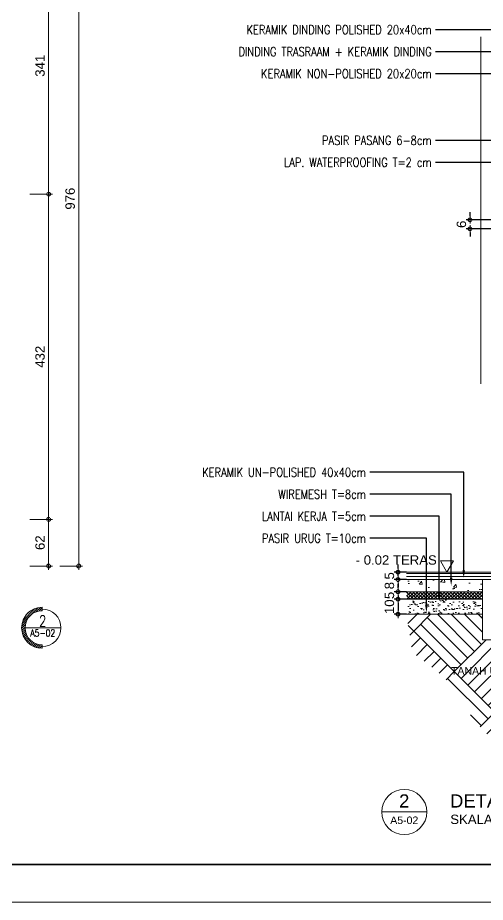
# Model space of a CAD drawing. Header units: millimetres. Extents: x -11 to 1625, y -267 to 180.
# Drawn here: x 1121.3 to 1133.73, y 63 to 86.5 of the extents above; entities that cross this region are included whole.
import ezdxf
from ezdxf import colors
from ezdxf.entities.mleader import LeaderData, LeaderLine
from ezdxf.enums import TextEntityAlignment as Align
from ezdxf.math import Vec2, Vec3

# ---------------------------------------------------------------- set-up
doc = ezdxf.new("R2010")
doc.units = ezdxf.units.MM
for name, color, linetype, lineweight in [('ARSIR BETON', 47, 'Continuous', 5), ('ARSIR WARNA', 43, 'Continuous', 0), ('GRS KOP', 1, 'Continuous', 35), ('keramik', 73, 'Continuous', 5), ('kop', 7, 'Continuous', 20), ('lan', 7, 'Continuous', 15), ('not', 7, 'Continuous', 20), ('tem', 5, 'Continuous', 20), ('TEXT KETERANGAN', 7, 'Continuous', 9), ('u', 6, 'Continuous', 20)]:
    doc.layers.add(name, color=color, linetype=linetype, lineweight=lineweight)
doc.styles.add('ATTR', font='romans.shx', dxfattribs={"width": 0.8, "height": 1.735066})
doc.styles.add('BARU', font='complex.shx')
doc.styles.add('S', font='SIMPLEX', dxfattribs={"width": 1.1})
doc.styles.get("Standard").update_dxf_attribs({"font": 'ARIALUNI.TTF'})
doc.linetypes.add('BATTING', pattern='A,0.0001,-0.1,[134,ltypeshp.shx,S=0.1,R=0,X=-0.1,Y=0],-0.2,[134,ltypeshp.shx,S=0.1,R=180,X=0.1,Y=0],-0.1', length=0.4001)
doc.dimstyles.new('SK 50', dxfattribs={"dimtxt": 0.25, "dimasz": 0.1, "dimexe": 0, "dimexo": 0, "dimgap": 0.1, "dimtad": 1, "dimdec": 0, "dimlfac": 50, "dimzin": 12, "dimdsep": 46, "dimtxsty": 'Standard', "dimblk": 'BULAT', "dimcen": 0.1, "dimclrd": 256, "dimclre": 256, "dimclrt": 256, "dimadec": 0, "dimazin": 3, "dimtfac": 1, "dimtdec": 0, "dimtofl": 0, "dimtmove": 0, "dimatfit": 3, "dimldrblk": 'BULAT', "dimfxl": 0, "dimtolj": 1, "dimtzin": 0, "dimlwd": -1, "dimlwe": -1, "dimarcsym": 0})
doc.dimstyles.new('SK-25', dxfattribs={"dimtxt": 0.25, "dimasz": 0.1, "dimexe": 0.1, "dimexo": 0, "dimgap": 0.1, "dimtad": 1, "dimdec": 0, "dimlfac": 25, "dimzin": 12, "dimdsep": 46, "dimtxsty": 'Standard', "dimblk": 'BULAT', "dimcen": 0.1, "dimclrd": 256, "dimadec": 0, "dimazin": 3, "dimtfac": 1, "dimtdec": 0, "dimtofl": 0, "dimtmove": 0, "dimatfit": 3, "dimldrblk": 'BULAT', "dimfxl": 0, "dimtolj": 1, "dimtzin": 0, "dimarcsym": 0})

# ---------------------------------------------------------------- blocks, each defined once
blk = doc.blocks.new('kop')
at = {"layer": 'GRS KOP'}
blk.add_lwpolyline([(1, 54), (83, 54), (83, 1), (1, 1)], close=True, dxfattribs=at)
at = {"layer": 'kop', "color": 7}
for p, q in [((84, 55), (0, 55)), ((0, 0), (84, 0))]:
    blk.add_line(p, q, dxfattribs=at)
at = {"layer": 'kop', "style": 'BARU', "flags": 4}
for p, height in [((73.8, 5.4), 0.35), ((80.303, 5.382), 0.25), ((73.8, 4.9), 0.35), ((80.303, 4.882), 0.25), ((73.8, 4.4), 0.35), ((80.303, 4.382), 0.25)]:
    blk.add_attdef('-', p, '', height=height, dxfattribs=at)
at = {"layer": 'kop', "flags": 4}
for tag, p in [('AR-00', (78.057, 2.648)), ('00', (81.238, 2.647))]:
    blk.add_attdef(tag, text='', height=0.35, dxfattribs=at).set_placement(p, align=Align.MIDDLE)
blk = doc.blocks.new('BULAT')
for p, q in [((-1, 0), (1, 0)), ((0, -1), (0, 1))]:
    blk.add_line(p, q)
blk.add_circle((0, 0), 0.5)
blk = doc.blocks.new('*D1540')
at = {"layer": 'Defpoints', "color": 0, "ltscale": 0.15}
for p in [(1121.619, 81.813), (1121.619, 73.173), (1122.119, 73.173)]:
    blk.add_point(p, dxfattribs=at)
at = {"layer": 'u', "ltscale": 0.15}
for p, q in [((1121.619, 81.813), (1122.119, 81.813)), ((1122.119, 81.713), (1122.119, 73.273)), ((1121.619, 73.173), (1122.119, 73.173))]:
    blk.add_line(p, q, dxfattribs=at)
at = {"layer": 'u', "ltscale": 0.15, "xscale": 0.1, "yscale": 0.1, "zscale": 0.1}
for p, rotation in [((1122.119, 81.813), 90), ((1122.119, 73.173), 270)]:
    blk.add_blockref('BULAT', p, dxfattribs=dict(at, rotation=rotation))
at = {"layer": 'u', "ltscale": 0.15, "insert": (1121.892, 77.493), "char_height": 0.25, "attachment_point": 5, "rotation": 90}
blk.add_mtext('\\A1;432', dxfattribs=at)
blk = doc.blocks.new('*D1541')
at = {"layer": 'Defpoints', "color": 0, "ltscale": 0.15}
for p in [(1121.619, 88.633), (1121.619, 81.813), (1122.119, 81.813)]:
    blk.add_point(p, dxfattribs=at)
at = {"layer": 'u', "ltscale": 0.15}
for p, q in [((1121.619, 88.633), (1122.119, 88.633)), ((1122.119, 88.533), (1122.119, 81.913)), ((1121.619, 81.813), (1122.119, 81.813))]:
    blk.add_line(p, q, dxfattribs=at)
at = {"layer": 'u', "ltscale": 0.15, "xscale": 0.1, "yscale": 0.1, "zscale": 0.1}
for p, rotation in [((1122.119, 88.633), 90), ((1122.119, 81.813), 270)]:
    blk.add_blockref('BULAT', p, dxfattribs=dict(at, rotation=rotation))
at = {"layer": 'u', "ltscale": 0.15, "insert": (1121.892, 85.223), "char_height": 0.25, "attachment_point": 5, "rotation": 90}
blk.add_mtext('\\A1;341', dxfattribs=at)
blk = doc.blocks.new('*D1542')
at = {"layer": 'Defpoints', "color": 0, "ltscale": 0.15}
for p in [(1121.619, 73.173), (1121.619, 71.933), (1122.119, 71.933)]:
    blk.add_point(p, dxfattribs=at)
at = {"layer": 'u', "ltscale": 0.15}
for p, q in [((1121.619, 73.173), (1122.119, 73.173)), ((1122.119, 73.073), (1122.119, 72.033)), ((1121.619, 71.933), (1122.119, 71.933))]:
    blk.add_line(p, q, dxfattribs=at)
at = {"layer": 'u', "ltscale": 0.15, "xscale": 0.1, "yscale": 0.1, "zscale": 0.1}
for p, rotation in [((1122.119, 73.173), 90), ((1122.119, 71.933), 270)]:
    blk.add_blockref('BULAT', p, dxfattribs=dict(at, rotation=rotation))
at = {"layer": 'u', "ltscale": 0.15, "insert": (1121.892, 72.553), "char_height": 0.25, "attachment_point": 5, "rotation": 90}
blk.add_mtext('\\A1;62', dxfattribs=at)
blk = doc.blocks.new('*D1551')
at = {"layer": 'Defpoints', "color": 0, "ltscale": 0.15}
for p in [(1122.419, 91.451), (1122.419, 71.933), (1122.919, 71.933)]:
    blk.add_point(p, dxfattribs=at)
at = {"layer": 'u', "ltscale": 0.15}
for p, q in [((1122.419, 91.451), (1122.919, 91.451)), ((1122.919, 91.351), (1122.919, 72.033)), ((1122.419, 71.933), (1122.919, 71.933))]:
    blk.add_line(p, q, dxfattribs=at)
at = {"layer": 'u', "ltscale": 0.15, "xscale": 0.1, "yscale": 0.1, "zscale": 0.1}
for p, rotation in [((1122.919, 91.451), 90), ((1122.919, 71.933), 270)]:
    blk.add_blockref('BULAT', p, dxfattribs=dict(at, rotation=rotation))
at = {"layer": 'u', "ltscale": 0.15, "insert": (1122.692, 81.692), "char_height": 0.25, "attachment_point": 5, "rotation": 90}
blk.add_mtext('\\A1;976', dxfattribs=at)
blk = doc.blocks.new('PEIL')
blk.add_lwpolyline([(-0.188, 0.325), (0.188, 0.325), (0, 0)], close=True)
at = {"style": 'S', "width": 1.1, "flags": 4}
blk.add_attdef('CAT', (0.265, 0.036), '', height=0.2, dxfattribs=at)
blk = doc.blocks.new('*D1605')
at = {"layer": 'Defpoints', "color": 0}
for p in [(1131.631, 71.772), (1131.405, 71.572), (1131.631, 71.572)]:
    blk.add_point(p, dxfattribs=at)
at = {"layer": 'u', "lineweight": -2}
for p, q in [((1131.405, 71.872), (1131.405, 71.972)), ((1131.405, 71.472), (1131.405, 71.372))]:
    blk.add_line(p, q, dxfattribs=at)
at = {"layer": 'u', "color": 0, "lineweight": -2}
for p, q in [((1131.631, 71.772), (1131.305, 71.772)), ((1131.631, 71.572), (1131.305, 71.572))]:
    blk.add_line(p, q, dxfattribs=at)
at = {"layer": 'u', "lineweight": -2, "xscale": 0.1, "yscale": 0.1, "zscale": 0.1}
for p, rotation in [((1131.405, 71.772), 270), ((1131.405, 71.572), 90)]:
    blk.add_blockref('BULAT', p, dxfattribs=dict(at, rotation=rotation))
at = {"layer": 'u', "color": 0, "insert": (1131.178, 71.672), "char_height": 0.25, "attachment_point": 5, "rotation": 90}
blk.add_mtext('\\A1;5', dxfattribs=at)
blk = doc.blocks.new('*D1606')
at = {"layer": 'Defpoints', "color": 0}
for p in [(1131.631, 71.572), (1131.405, 71.252), (1131.631, 71.252)]:
    blk.add_point(p, dxfattribs=at)
at = {"layer": 'u', "lineweight": -2}
for p, q in [((1131.405, 71.672), (1131.405, 71.772)), ((1131.405, 71.152), (1131.405, 71.052))]:
    blk.add_line(p, q, dxfattribs=at)
at = {"layer": 'u', "color": 0, "lineweight": -2}
for p, q in [((1131.631, 71.572), (1131.305, 71.572)), ((1131.631, 71.252), (1131.305, 71.252))]:
    blk.add_line(p, q, dxfattribs=at)
at = {"layer": 'u', "lineweight": -2, "xscale": 0.1, "yscale": 0.1, "zscale": 0.1}
for p, rotation in [((1131.405, 71.572), 270), ((1131.405, 71.252), 90)]:
    blk.add_blockref('BULAT', p, dxfattribs=dict(at, rotation=rotation))
at = {"layer": 'u', "color": 0, "insert": (1131.178, 71.412), "char_height": 0.25, "attachment_point": 5, "rotation": 90}
blk.add_mtext('\\A1;8', dxfattribs=at)
blk = doc.blocks.new('*D1607')
at = {"layer": 'Defpoints', "color": 0}
for p in [(1131.631, 71.252), (1131.405, 71.052), (1131.631, 71.052)]:
    blk.add_point(p, dxfattribs=at)
at = {"layer": 'u', "lineweight": -2}
for p, q in [((1131.405, 71.352), (1131.405, 71.452)), ((1131.405, 70.952), (1131.405, 70.852))]:
    blk.add_line(p, q, dxfattribs=at)
at = {"layer": 'u', "color": 0, "lineweight": -2}
for p, q in [((1131.631, 71.252), (1131.305, 71.252)), ((1131.631, 71.052), (1131.305, 71.052))]:
    blk.add_line(p, q, dxfattribs=at)
at = {"layer": 'u', "lineweight": -2, "xscale": 0.1, "yscale": 0.1, "zscale": 0.1}
for p, rotation in [((1131.405, 71.252), 270), ((1131.405, 71.052), 90)]:
    blk.add_blockref('BULAT', p, dxfattribs=dict(at, rotation=rotation))
at = {"layer": 'u', "color": 0, "insert": (1131.178, 71.152), "char_height": 0.25, "attachment_point": 5, "rotation": 90}
blk.add_mtext('\\A1;5', dxfattribs=at)
blk = doc.blocks.new('*D1602')
at = {"layer": 'Defpoints', "color": 0}
for p in [(1131.631, 71.052), (1131.405, 70.652), (1131.631, 70.652)]:
    blk.add_point(p, dxfattribs=at)
at = {"layer": 'u', "color": 0, "lineweight": -2}
for p, q in [((1131.631, 71.052), (1131.305, 71.052)), ((1131.631, 70.652), (1131.305, 70.652))]:
    blk.add_line(p, q, dxfattribs=at)
at = {"layer": 'u', "lineweight": -2}
blk.add_line((1131.405, 70.952), (1131.405, 70.752), dxfattribs=at)
at = {"layer": 'u', "lineweight": -2, "xscale": 0.1, "yscale": 0.1, "zscale": 0.1}
for p, rotation in [((1131.405, 71.052), 90), ((1131.405, 70.652), 270)]:
    blk.add_blockref('BULAT', p, dxfattribs=dict(at, rotation=rotation))
at = {"layer": 'u', "color": 0, "insert": (1131.178, 70.852), "char_height": 0.25, "attachment_point": 5, "rotation": 90}
blk.add_mtext('\\A1;10', dxfattribs=at)
blk = doc.blocks.new('NOT15')
at = {"layer": 'not'}
h = blk.add_hatch(dxfattribs=at)
h.set_pattern_fill('ANSI31', color=4, scale=0.324348, style=0)
h.set_pattern_definition([(45, (3660.145562, 1556.199183), (-0.0286686186, 0.0286686186), [])])
edge = h.paths.add_edge_path()
edge.add_line((0, 1.016), (0, 0.928))
edge.add_arc((0, 0.486), 0.442, 90, 270)
edge.add_line((0, 0.044), (0, -0.044))
edge.add_arc((0, 0.486), 0.53, 90, 270, ccw=False)
at = {"layer": 'not', "color": 4}
blk.add_lwpolyline([(0, 1.016), (0, 0.928, 1), (0, 0.044), (0, -0.044, -1)], format="xyb", close=True, dxfattribs=at)
blk.add_lwpolyline([(-0.442, 0.486), (0.486, 0.486)], dxfattribs=at)
blk.add_arc((0, 0.486), 0.486, 270, 90, dxfattribs=at)
at = {"style": 'ATTR', "width": 0.8}
for tag, height, p in [('NOT', 0.281, (0.015, 0.661)), ('AR-OO', 0.181, (0.017, 0.348))]:
    blk.add_attdef(tag, text='', height=height, dxfattribs=at).set_placement(p, align=Align.MIDDLE_CENTER)
blk = doc.blocks.new('Ndtpd')
blk.add_line((0.747, 0), (-0.747, 0))
blk.add_circle((0, 0), 0.747)
at = {"flags": 4}
for tag, height, p in [('NO', 0.5, (0, 0.148)), ('NOLBR', 0.3, (0, -0.398))]:
    blk.add_attdef(tag, text='', height=height, dxfattribs=at).set_placement(p, align=Align.CENTER)
for tag, p, height in [('NDTPD', (1.516, 0.148), 0.5), ('SKALA', (1.523, -0.398), 0.3)]:
    blk.add_attdef(tag, p, '', height=height, dxfattribs=at)
blk = doc.blocks.new('*D1666')
at = {"layer": 'Defpoints', "color": 0}
for p in [(1135.003, 81.131), (1133.319, 80.891), (1135.003, 80.891)]:
    blk.add_point(p, dxfattribs=at)
at = {"layer": 'u', "lineweight": -2}
for p, q in [((1133.319, 81.231), (1133.319, 81.331)), ((1133.319, 80.791), (1133.319, 80.691))]:
    blk.add_line(p, q, dxfattribs=at)
at = {"layer": 'u', "color": 0, "lineweight": -2}
for p, q in [((1135.003, 81.131), (1133.219, 81.131)), ((1135.003, 80.891), (1133.219, 80.891))]:
    blk.add_line(p, q, dxfattribs=at)
at = {"layer": 'u', "lineweight": -2, "xscale": 0.1, "yscale": 0.1, "zscale": 0.1}
for p, rotation in [((1133.319, 81.131), 270), ((1133.319, 80.891), 90)]:
    blk.add_blockref('BULAT', p, dxfattribs=dict(at, rotation=rotation))
at = {"layer": 'u', "color": 0, "insert": (1133.091, 81.011), "char_height": 0.25, "attachment_point": 5, "rotation": 90}
blk.add_mtext('\\A1;6', dxfattribs=at)

msp = doc.modelspace()

# ---------------------------------------------------------------- hatches: boundary and pattern name
at = {"layer": 'ARSIR BETON'}
h = msp.add_hatch(dxfattribs=at)
h.set_pattern_fill('AR-CONC', color=256, scale=0.005, style=0)
h.set_pattern_definition([(50, (2590.1923, 663.8098), (0.91092334, -0.07969543), [0.09525, -1.04775]), (355, (2590.1923, 663.8098), (-0.17621413, 0.9552832), [0.0762, -0.8382]), (100.451, (2590.2682, 663.8031), (0.7347125, 0.87558344), [0.08095, -0.89045]), (46.1842, (2590.1923, 664.0638), (1.3553952, -0.2102116), [0.142875, -1.571625]), (96.6356, (2590.3052, 664.0462), (1.1870212, 1.2371278), [0.121425, -1.335675]), (351.184, (2590.1923, 664.0638), (1.187023, 1.2371256), [0.1143, -1.2573]), (21, (2590.3193, 664.0003), (0.7580744, -0.5113276), [0.09525, -1.04775]), (326, (2590.3193, 664.0003), (0.30901014, 0.92093983), [0.0762, -0.8382]), (71.4514, (2590.3825, 663.95766), (1.06708245, 0.4096143), [0.08095, -0.89045]), (37.5, (2590.1923, 663.80977), (0.015443016, 0.422775194), [0, -0.82804, 0, -0.8509, 0, -0.841375]), (7.5, (2590.1923, 663.80977), (0.33409831, 0.50090287), [0, -0.48514, 0, -0.80899, 0, -0.320675]), (327.5, (2589.9091, 663.80977), (0.677952976, -0.02864372), [0, -0.3175, 0, -0.9906, 0, -1.31445]), (317.5, (2589.7821, 663.80977), (0.7406459, 0.12713246), [0, -0.41275, 0, -0.65786, 0, -0.93345])])
h.paths.add_polyline_path([(1131.6307181, 71.5715058), (1131.6307181, 71.2515058), (1133.6483315, 71.2515058), (1133.6483315, 71.5715058)])
h = msp.add_hatch(dxfattribs=at)
h.set_pattern_fill('ANSI37', color=256, scale=0.02, style=0)
h.set_pattern_definition([(45, (1117.81325, 71.051506), (-0.04490128, 0.04490128), []), (135, (1117.81325, 71.051506), (-0.04490128, -0.04490128), [])])
h.paths.add_polyline_path([(1131.6307181, 71.2515058), (1131.6307181, 71.0515058), (1133.6483315, 71.0515058), (1133.6483315, 71.2515058)])
h = msp.add_hatch(dxfattribs=at)
h.set_pattern_fill('AR-SAND', color=256, scale=0.004, style=0)
h.set_pattern_definition([(37.5, (1117.81325, 70.6515), (-0.0064001, 0.1957653), [0, -0.154432, 0, -0.17272, 0, -0.1651]), (7.5, (1117.81325, 70.6515), (0.1798093, 0.28673), [0, -0.083312, 0, -0.139192, 0, -0.05334]), (327.5, (1117.68828, 70.6515), (0.316397, 0.0005749), [0, -0.0508, 0, -0.18288, 0, -0.23876]), (317.5, (1117.68828, 70.6515), (0.3054226, 0.0891717), [0, -0.0254, 0, -0.119888, 0, -0.13716])])
h.paths.add_polyline_path([(1131.6307181, 71.0515058), (1131.6307181, 70.6515058), (1133.6483315, 70.6515058), (1133.6483315, 71.0515058)])
at = {"layer": 'ARSIR WARNA'}
h = msp.add_hatch(dxfattribs=at)
h.set_pattern_fill('AR-PARQ1', color=25, scale=0.005, angle=45, style=0)
h.set_pattern_definition([(135, (1117.8132, 66.9715), (-2.15526, 2e-16), [1.524, -1.524]), (135, (1117.9929, 67.1511), (-2.15526, 2e-16), [1.524, -1.524]), (135, (1118.1725, 67.3307), (-2.15526, 2e-16), [1.524, -1.524]), (135, (1118.352, 67.5103), (-2.15526, 2e-16), [1.524, -1.524]), (135, (1118.5317, 67.69), (-2.15526, 2e-16), [1.524, -1.524]), (135, (1118.7113, 67.8695), (-2.15526, 2e-16), [1.524, -1.524]), (135, (1118.8909, 68.0491), (-2.15526, 2e-16), [1.524, -1.524]), (45, (1116.7356, 68.0491), (2.15526, -2e-16), [1.524, -1.524]), (45, (1116.556, 68.2287), (2.15526, -2e-16), [1.524, -1.524]), (45, (1116.3764, 68.4083), (2.15526, -2e-16), [1.524, -1.524]), (45, (1116.1968, 68.588), (2.15526, -2e-16), [1.524, -1.524]), (45, (1116.0172, 68.7676), (2.15526, -2e-16), [1.524, -1.524]), (45, (1115.8376, 68.9472), (2.15526, -2e-16), [1.524, -1.524]), (45, (1115.658, 69.1268), (2.15526, -2e-16), [1.524, -1.524])])
h.paths.add_polyline_path([(1131.6307181, 70.6515058), (1131.791741, 69.6340167), (1132.3712571, 69.1983653), (1132.9501535, 68.6763832), (1133.0707593, 68.3872844), (1133.1270387, 68.2266744), (1133.7468247, 67.4778178), (1134.0282328, 67.4537267), (1134.7116521, 67.3011467), (1135.3307504, 67.2047811), (1136.3083315, 66.9715058), (1139.5083315, 67.1715058), (1139.5083315, 68.3715058), (1137.4083315, 68.3715058), (1137.4083315, 67.7715058), (1136.4083315, 67.7715058), (1136.4083315, 69.3715058), (1136.0483315, 69.3715058), (1136.0483315, 69.7115058), (1135.2483315, 69.7115058), (1135.2483315, 69.3115058), (1134.8483315, 69.3115058), (1134.8483315, 70.3115058), (1134.0483315, 70.3115058), (1134.0483315, 69.9715058), (1133.6483315, 69.9715058), (1133.6483315, 70.6515058)])

# ---------------------------------------------------------------- linework, layer by layer
at = {"layer": 'ARSIR WARNA', "linetype": 'BATTING', "ltscale": 0.2}
msp.add_lwpolyline([(1131.6307181, 71.6515058), (1134.0483315, 71.6515058)], dxfattribs=at)
at = {"layer": 'keramik'}
msp.add_lwpolyline([(1131.6307181, 71.7715058), (1134.1083315, 71.7715058), (1134.1083315, 71.1715058), (1135.3083315, 71.1715058), (1135.3083315, 70.5715058), (1136.5083315, 70.5715058), (1136.5083315, 69.9715058), (1137.7083315, 69.9715058), (1137.7083315, 69.3715058), (1137.6683315, 69.3715058), (1137.6683315, 69.9315058), (1136.4683315, 69.9315058), (1136.4683315, 70.5315058), (1135.2683315, 70.5315058), (1135.2683315, 71.1315058), (1134.0683315, 71.1315058), (1134.0683315, 71.7315058), (1131.6307181, 71.7315058)], dxfattribs=at)
at = {"layer": 'lan'}
for points in [[(1131.6307181, 71.7315058), (1134.0483315, 71.7315058), (1134.0483315, 71.5715058), (1131.6307181, 71.5715058)], [(1131.6307181, 71.5715058), (1133.6483315, 71.5715058), (1133.6483315, 71.2515058), (1131.6307181, 71.2515058)], [(1131.6307181, 71.2515058), (1133.6483315, 71.2515058), (1133.6483315, 71.0515058), (1131.6307181, 71.0515058)], [(1131.6307181, 70.6515058), (1133.6483315, 70.6515058), (1133.6483315, 71.0515058), (1131.6307181, 71.0515058)]]:
    msp.add_lwpolyline(points, dxfattribs=at)
at = {"layer": 'tem'}
msp.add_line((1133.6032329, 85.9954278), (1133.6032329, 76.7750101), dxfattribs=at)
msp.add_lwpolyline([(1133.6483315, 69.9715058), (1134.0483315, 69.9715058), (1134.0483315, 71.5715058), (1133.6483315, 71.5715058)], close=True, dxfattribs=at)

# ---------------------------------------------------------------- block references
at = {"xscale": 1.026892176462654, "yscale": 1.026892176462654, "zscale": 1.026892176462654}
msp.add_blockref('NOT15', (1121.9456947, 69.7932757), dxfattribs=at).add_auto_attribs({'NOT': '2', 'AR-OO': 'A5-02'})
at = {"layer": 'kop'}
for p in [(1079.214162, 62.9999999), (1079.214162, 7.9999999)]:
    msp.add_blockref('kop', p, dxfattribs=at)
at = {"layer": 'not'}
ref = msp.add_blockref('PEIL', (1132.7048691, 71.7715058), dxfattribs=dict(at, xscale=-0.9237604307034012, yscale=0.9237604307034012, zscale=0.9237604307034012))
ref.add_attrib('CAT', '- 0.02 TERAS', (1130.2808558, 71.9688117), dxfattribs={"layer": '0', "height": 0.25, "flags": 4})
ref = msp.add_blockref('Ndtpd', (1131.5716064, 65.3990973), dxfattribs=dict(at, xscale=0.803212851405533, yscale=0.803212851405533, zscale=0.803212851405533))
ref.add_attrib('NO', '2', dxfattribs={"layer": '0', "height": 0.35, "flags": 4}).set_placement((1131.5712792, 65.5176232), align=Align.CENTER)
ref.add_attrib('NDTPD', 'DETAIL POTONGAN', (1132.7892911, 65.5176232), dxfattribs={"layer": '0', "height": 0.35, "flags": 4})
ref.add_attrib('NOLBR', 'A5-02', dxfattribs={"layer": '0', "height": 0.2, "flags": 4}).set_placement((1131.5712792, 65.0791274), align=Align.CENTER)
ref.add_attrib('SKALA', 'SKALA 1 : 25', (1132.7950911, 65.0791274), dxfattribs={"layer": '0', "height": 0.25, "flags": 4})

# ---------------------------------------------------------------- texts
msp.add_text('TANAH URUG', height=0.2, dxfattribs=at).set_placement((1133.7383973, 69.1473799), align=Align.MIDDLE)

# ---------------------------------------------------------------- dimensions: what is measured, and where the dimension line sits
at = {"layer": 'u', "ltscale": 0.15}
for base, p1, p2, picture, middle in [((1122.919345, 71.9332273), (1122.419345, 91.4506966), (1122.419345, 71.9332273), '*D1551', (1122.919345, 81.6919619)), ((1122.119345, 81.8132273), (1121.619345, 88.6332273), (1121.619345, 81.8132273), '*D1541', (1122.119345, 85.2232273)), ((1122.119345, 73.1732273), (1121.619345, 81.8132273), (1121.619345, 73.1732273), '*D1540', (1122.119345, 77.4932273)), ((1122.119345, 71.9332273), (1121.619345, 73.1732273), (1121.619345, 71.9332273), '*D1542', (1122.119345, 72.5532273))]:
    dim = msp.add_linear_dim(base=base, p1=p1, p2=p2, angle=270, dimstyle='SK 50', dxfattribs=at)
    dim.commit()
    dim.dimension.update_dxf_attribs({"geometry": picture, "text_midpoint": middle, "dimtype": 160})
at = {"layer": 'u'}
for base, p1, p2, picture, middle in [((1133.3191127, 80.8906623), (1135.0032329, 81.1306623), (1135.0032329, 80.8906623), '*D1666', (1133.3191127, 81.0106623)), ((1131.4052696, 71.5715058), (1131.6307181, 71.7715058), (1131.6307181, 71.5715058), '*D1605', (1131.4052696, 71.6715058)), ((1131.4052696, 71.2515058), (1131.6307181, 71.5715058), (1131.6307181, 71.2515058), '*D1606', (1131.4052696, 71.4115058)), ((1131.4052696, 71.0515058), (1131.6307181, 71.2515058), (1131.6307181, 71.0515058), '*D1607', (1131.4052696, 71.1515058)), ((1131.4052696, 70.6515058), (1131.6307181, 71.0515058), (1131.6307181, 70.6515058), '*D1602', (1131.4052696, 70.8515058))]:
    dim = msp.add_linear_dim(base=base, p1=p1, p2=p2, angle=90, dimstyle='SK-25', dxfattribs=at)
    dim.commit()
    dim.dimension.update_dxf_attribs({"geometry": picture, "text_midpoint": middle, "dimtype": 160})

# ---------------------------------------------------------------- leaders
at = {"layer": 'TEXT KETERANGAN'}
ml = msp.add_multileader_mtext('Standard', dxfattribs=at)
ml.set_content('{\\C90;KERAMIK DINDING POLISHED 20x40cm}', color=256, style='ATTR')
ml.set_leader_properties()
ml.build(insert=Vec2(0, 0))
ml.multileader.update_dxf_attribs({"text_left_attachment_type": 2, "text_right_attachment_type": 2, "dogleg_length": 2.367, "arrow_head_size": 0.2110034})
ctx = ml.context
ctx.base_point, ctx.char_height, ctx.arrow_head_size, ctx.landing_gap_size, ctx.plane_origin = Vec3(1126.6619694, 86.1808005), 0.24, 0.2110034, 0.1055017, Vec3(1129.676435, 85.457493)
ctx.left_attachment, ctx.right_attachment, ctx.text_align_type = 2, 2, 2
notes = []
notes.append((ctx, [(0, (1, 1, 0), (1136.4978749, 86.1808005), (-1, 0), 4.0934736, [(0, [(1137.0262976, 84.9233992)], 0, [])])]))
ctx.mtext.insert, ctx.mtext.alignment, ctx.mtext.flow_direction = Vec3(1132.2988996, 86.3008005), 3, 5
ml = msp.add_multileader_mtext('Standard', dxfattribs=at)
ml.set_content('{\\C90;DINDING TRASRAAM + KERAMIK DINDING}', color=256, style='ATTR')
ml.set_leader_properties()
ml.build(insert=Vec2(0, 0))
ml.multileader.update_dxf_attribs({"text_left_attachment_type": 2, "text_right_attachment_type": 2, "dogleg_length": 2.367, "arrow_head_size": 0.2110034})
ctx = ml.context
ctx.base_point, ctx.char_height, ctx.arrow_head_size, ctx.landing_gap_size, ctx.plane_origin = Vec3(1126.3693979, 85.5962966), 0.24, 0.2110034, 0.1055017, Vec3(1129.676435, 84.8729891)
ctx.left_attachment, ctx.right_attachment, ctx.text_align_type = 2, 2, 2
notes.append((ctx, [(0, (1, 1, 0), (1132.9803202, 85.5962966), (-1, 0), 0.5759189, [(0, [(1134.4425539, 85.5962966)], 0, [])])]))
ctx.mtext.insert, ctx.mtext.alignment, ctx.mtext.flow_direction = Vec3(1132.2988996, 85.7162966), 3, 5
ml = msp.add_multileader_mtext('Standard', dxfattribs=at)
ml.set_content('{\\C90;KERAMIK NON-POLISHED 20x20cm}', color=256, style='ATTR')
ml.set_leader_properties()
ml.build(insert=Vec2(0, 0))
ml.multileader.update_dxf_attribs({"text_left_attachment_type": 2, "text_right_attachment_type": 2, "dogleg_length": 2.367, "arrow_head_size": 0.2110034})
ctx = ml.context
ctx.base_point, ctx.char_height, ctx.arrow_head_size, ctx.landing_gap_size, ctx.plane_origin = Vec3(1127.1373979, 85.0117926), 0.24, 0.2110034, 0.1055017, Vec3(1129.676435, 84.2884851)
ctx.left_attachment, ctx.right_attachment, ctx.text_align_type = 2, 2, 2
notes.append((ctx, [(0, (1, 1, 0), (1136.3506208, 85.0117926), (-1, 0), 3.9462194, [(0, [(1137.7532329, 81.2106623)], 0, [])])]))
ctx.mtext.insert, ctx.mtext.alignment, ctx.mtext.flow_direction = Vec3(1132.2988996, 85.1317926), 3, 5
ml = msp.add_multileader_mtext('Standard', dxfattribs=at)
ml.set_content('{\\C90;PASIR PASANG 6-8cm}', color=256, style='ATTR')
ml.set_leader_properties()
ml.build(insert=Vec2(0, 0))
ml.multileader.update_dxf_attribs({"text_left_attachment_type": 2, "text_right_attachment_type": 2, "dogleg_length": 2.367, "arrow_head_size": 0.2110034})
ctx = ml.context
ctx.base_point, ctx.char_height, ctx.arrow_head_size, ctx.landing_gap_size, ctx.plane_origin = Vec3(1128.9385408, 83.2412071), 0.24, 0.2110034, 0.1055017, Vec3(1129.676435, 82.5178996)
ctx.left_attachment, ctx.right_attachment, ctx.text_align_type = 2, 2, 2
notes.append((ctx, [(0, (1, 1, 0), (1135.0780982, 83.2412071), (-1, 0), 2.6736969, [(0, [(1136.3672543, 80.9847719)], 0, [])])]))
ctx.mtext.insert, ctx.mtext.alignment, ctx.mtext.flow_direction = Vec3(1132.2988996, 83.3612071), 3, 5
ml = msp.add_multileader_mtext('Standard', dxfattribs=at)
ml.set_content('{\\C90;LAP. WATERPROOFING T=2 cm}', color=256, style='ATTR')
ml.set_leader_properties()
ml.build(insert=Vec2(0, 0))
ml.multileader.update_dxf_attribs({"text_left_attachment_type": 2, "text_right_attachment_type": 2, "dogleg_length": 2.367, "arrow_head_size": 0.2110034})
ctx = ml.context
ctx.base_point, ctx.char_height, ctx.arrow_head_size, ctx.landing_gap_size, ctx.plane_origin = Vec3(1127.7682551, 82.6567031), 0.24, 0.2110034, 0.1055017, Vec3(1129.676435, 81.9333956)
ctx.left_attachment, ctx.right_attachment, ctx.text_align_type = 2, 2, 2
notes.append((ctx, [(0, (1, 1, 0), (1135.0780982, 82.6567031), (-1, 0), 2.6736969, [(0, [(1136.0870801, 80.8906623)], 0, [])])]))
ctx.mtext.insert, ctx.mtext.alignment, ctx.mtext.flow_direction = Vec3(1132.2988996, 82.7767031), 3, 5
ml = msp.add_multileader_mtext('Standard', dxfattribs=at)
ml.set_content('{\\C90;KERAMIK UN-POLISHED 40x40cm}', color=256, style='ATTR')
ml.set_leader_properties()
ml.build(insert=Vec2(0, 0))
ml.multileader.update_dxf_attribs({"text_left_attachment_type": 2, "text_right_attachment_type": 2, "dogleg_length": 2.367, "arrow_head_size": 0.2110034})
ctx = ml.context
ctx.base_point, ctx.char_height, ctx.arrow_head_size, ctx.landing_gap_size, ctx.plane_origin = Vec3(1125.5934763, 74.4254383), 0.24, 0.2110034, 0.1055017, Vec3(1127.9313705, 73.7021308)
ctx.left_attachment, ctx.right_attachment, ctx.text_align_type = 2, 2, 2
notes.append((ctx, [(0, (1, 1, 0), (1133.1513502, 74.4254383), (-1, 0), 2.4920133, [(0, [(1133.1513502, 71.6115058)], 0, [])])]))
ctx.mtext.insert, ctx.mtext.alignment, ctx.mtext.flow_direction = Vec3(1130.5538352, 74.5454383), 3, 5
ml = msp.add_multileader_mtext('Standard', dxfattribs=at)
ml.set_content('{\\C90;WIREMESH T=8cm}', color=256, style='ATTR')
ml.set_leader_properties()
ml.build(insert=Vec2(0, 0))
ml.multileader.update_dxf_attribs({"text_left_attachment_type": 2, "text_right_attachment_type": 2, "dogleg_length": 2.367, "arrow_head_size": 0.2110034})
ctx = ml.context
ctx.base_point, ctx.char_height, ctx.arrow_head_size, ctx.landing_gap_size, ctx.plane_origin = Vec3(1127.8700478, 73.8409343), 0.24, 0.2110034, 0.1055017, Vec3(1127.9313705, 73.1176268)
ctx.left_attachment, ctx.right_attachment, ctx.text_align_type = 2, 2, 2
notes.append((ctx, [(0, (1, 1, 0), (1132.8181195, 73.8409343), (-1, 0), 2.1587827, [(0, [(1132.8181195, 71.411506)], 0, [])])]))
ctx.mtext.insert, ctx.mtext.alignment, ctx.mtext.flow_direction = Vec3(1130.5538352, 73.9609343), 3, 5
ml = msp.add_multileader_mtext('Standard', dxfattribs=at)
ml.set_content('{\\C90;LANTAI KERJA T=5cm}', color=256, style='ATTR')
ml.set_leader_properties()
ml.build(insert=Vec2(0, 0))
ml.multileader.update_dxf_attribs({"text_left_attachment_type": 2, "text_right_attachment_type": 2, "dogleg_length": 2.367, "arrow_head_size": 0.2110034})
ctx = ml.context
ctx.base_point, ctx.char_height, ctx.arrow_head_size, ctx.landing_gap_size, ctx.plane_origin = Vec3(1127.3580478, 73.2564304), 0.24, 0.2110034, 0.1055017, Vec3(1127.9313705, 72.5331229)
ctx.left_attachment, ctx.right_attachment, ctx.text_align_type = 2, 2, 2
notes.append((ctx, [(0, (1, 1, 0), (1132.5030699, 73.2564304), (-1, 0), 1.843733, [(0, [(1132.5030699, 70.9860002)], 0, [])])]))
ctx.mtext.insert, ctx.mtext.alignment, ctx.mtext.flow_direction = Vec3(1130.5538352, 73.3764304), 3, 5
ml = msp.add_multileader_mtext('Standard', dxfattribs=at)
ml.set_content('{\\C90;PASIR URUG T=10cm}', color=256, style='ATTR')
ml.set_leader_properties()
ml.build(insert=Vec2(0, 0))
ml.multileader.update_dxf_attribs({"text_left_attachment_type": 2, "text_right_attachment_type": 2, "dogleg_length": 2.367, "arrow_head_size": 0.2110034})
ctx = ml.context
ctx.base_point, ctx.char_height, ctx.arrow_head_size, ctx.landing_gap_size, ctx.plane_origin = Vec3(1127.3580478, 72.6719264), 0.24, 0.2110034, 0.1055017, Vec3(1127.9313705, 71.9486189)
ctx.left_attachment, ctx.right_attachment, ctx.text_align_type = 2, 2, 2
notes.append((ctx, [(0, (1, 1, 0), (1132.1594606, 72.6719264), (-1, 0), 1.5001237, [(0, [(1132.1594606, 70.6961401)], 0, [])])]))
ctx.mtext.insert, ctx.mtext.alignment, ctx.mtext.flow_direction = Vec3(1130.5538352, 72.7919264), 3, 5
for ctx, leaders in notes:
    for number, flags, end, landing, length, lines in leaders:
        leader = LeaderData()
        leader.index, (leader.has_last_leader_line, leader.has_dogleg_vector, leader.attachment_direction) = number, flags
        leader.last_leader_point, leader.dogleg_vector, leader.dogleg_length = Vec3(end), Vec3(landing), length
        for number, points, colour, breaks in lines:
            line = LeaderLine()
            line.index, line.vertices, line.color, line.breaks = number, Vec3.list(points), colors.encode_raw_color(colour), breaks
            leader.lines.append(line)
        ctx.leaders.append(leader)

doc.saveas('drawing.dxf')
